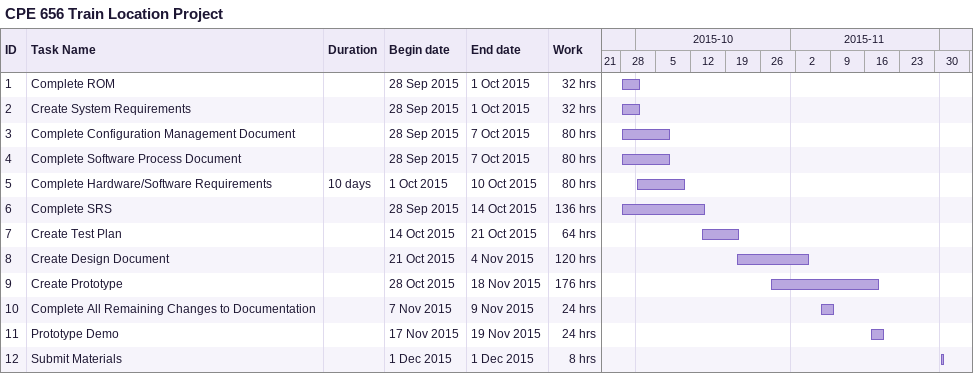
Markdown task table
CPE 656 Train Location Project

| ID | Task | Duration | Start | Finish | Work (h) |
|---|---|---|---|---|---|
| 1 | Complete ROM |  | 2015-09-28 | 2015-10-01 | 32 |
| 2 | Create System Requirements |  | 2015-09-28 | 2015-10-01 | 32 |
| 3 | Complete Configuration Management Document |  | 2015-09-28 | 2015-10-07 | 80 |
| 4 | Complete Software Process Document |  | 2015-09-28 | 2015-10-07 | 80 |
| 5 | Complete Hardware/Software Requirements | 10d | 2015-10-01 | 2015-10-10 | 80 |
| 6 | Complete SRS |  | 2015-09-28 | 2015-10-14 | 136 |
| 7 | Create Test Plan |  | 2015-10-14 | 2015-10-21 | 64 |
| 8 | Create Design Document |  | 2015-10-21 | 2015-11-04 | 120 |
| 9 | Create Prototype |  | 2015-10-28 | 2015-11-18 | 176 |
| 10 | Complete All Remaining Changes to Documentation |  | 2015-11-07 | 2015-11-09 | 24 |
| 11 | Prototype Demo |  | 2015-11-17 | 2015-11-19 | 24 |
| 12 | Submit Materials |  | 2015-12-01 | 2015-12-01 | 8 |
